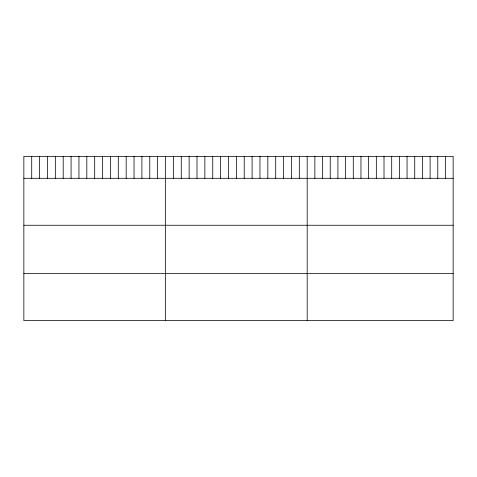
<?xml version="1.0" encoding="UTF-8"?>
<svg xmlns="http://www.w3.org/2000/svg" width="477" height="477" viewBox="0 0 477 477"><rect width="100%" height="100%" fill="white"/><g stroke="black" fill="none" stroke-linecap="round" stroke-linejoin="round"><path stroke-width="0.72" d="M453.15 178.297L453.15 320.604L23.85 320.604L23.85 156.396L453.15 156.396L453.15 178.297L23.85 178.297M23.85 225.257L453.15 225.257M23.85 273.643L453.15 273.643M445.47 156.396L445.47 178.297M437.785 156.396L437.785 178.297M430.105 156.396L430.105 178.297M422.419 156.396L422.419 178.297M414.74 156.396L414.74 178.297M407.054 156.396L407.054 178.297M399.374 156.396L399.374 178.297M391.695 156.396L391.695 178.297M384.009 156.396L384.009 178.297M376.329 156.396L376.329 178.297M368.643 156.396L368.643 178.297M360.964 156.396L360.964 178.297M353.284 156.396L353.284 178.297M345.598 156.396L345.598 178.297M337.919 156.396L337.919 178.297M330.233 156.396L330.233 178.297M322.553 156.396L322.553 178.297M314.868 156.396L314.868 178.297M307.188 156.396L307.188 320.604M299.317 156.396L299.317 178.297M291.447 156.396L291.447 178.297M283.577 156.396L283.577 178.297M275.706 156.396L275.706 178.297M267.835 156.396L267.835 178.297M259.965 156.396L259.965 178.297M252.094 156.396L252.094 178.297M244.224 156.396L244.224 178.297M236.353 156.396L236.353 178.297M228.483 156.396L228.483 178.297M220.612 156.396L220.612 178.297M212.742 156.396L212.742 178.297M204.871 156.396L204.871 178.297M197.001 156.396L197.001 178.297M189.13 156.396L189.13 178.297M181.26 156.396L181.26 178.297M173.389 156.396L173.389 178.297M165.519 156.396L165.519 320.604M157.648 156.396L157.648 178.297M149.778 156.396L149.778 178.297M141.907 156.396L141.907 178.297M134.037 156.396L134.037 178.297M126.166 156.396L126.166 178.297M118.296 156.396L118.296 178.297M110.425 156.396L110.425 178.297M102.555 156.396L102.555 178.297M94.684 156.396L94.684 178.297M86.814 156.396L86.814 178.297M78.944 156.396L78.944 178.297M71.073 156.396L71.073 178.297M63.202 156.396L63.202 178.297M55.332 156.396L55.332 178.297M47.461 156.396L47.461 178.297M39.591 156.396L39.591 178.297M31.72 156.396L31.72 178.297"/></g></svg>
